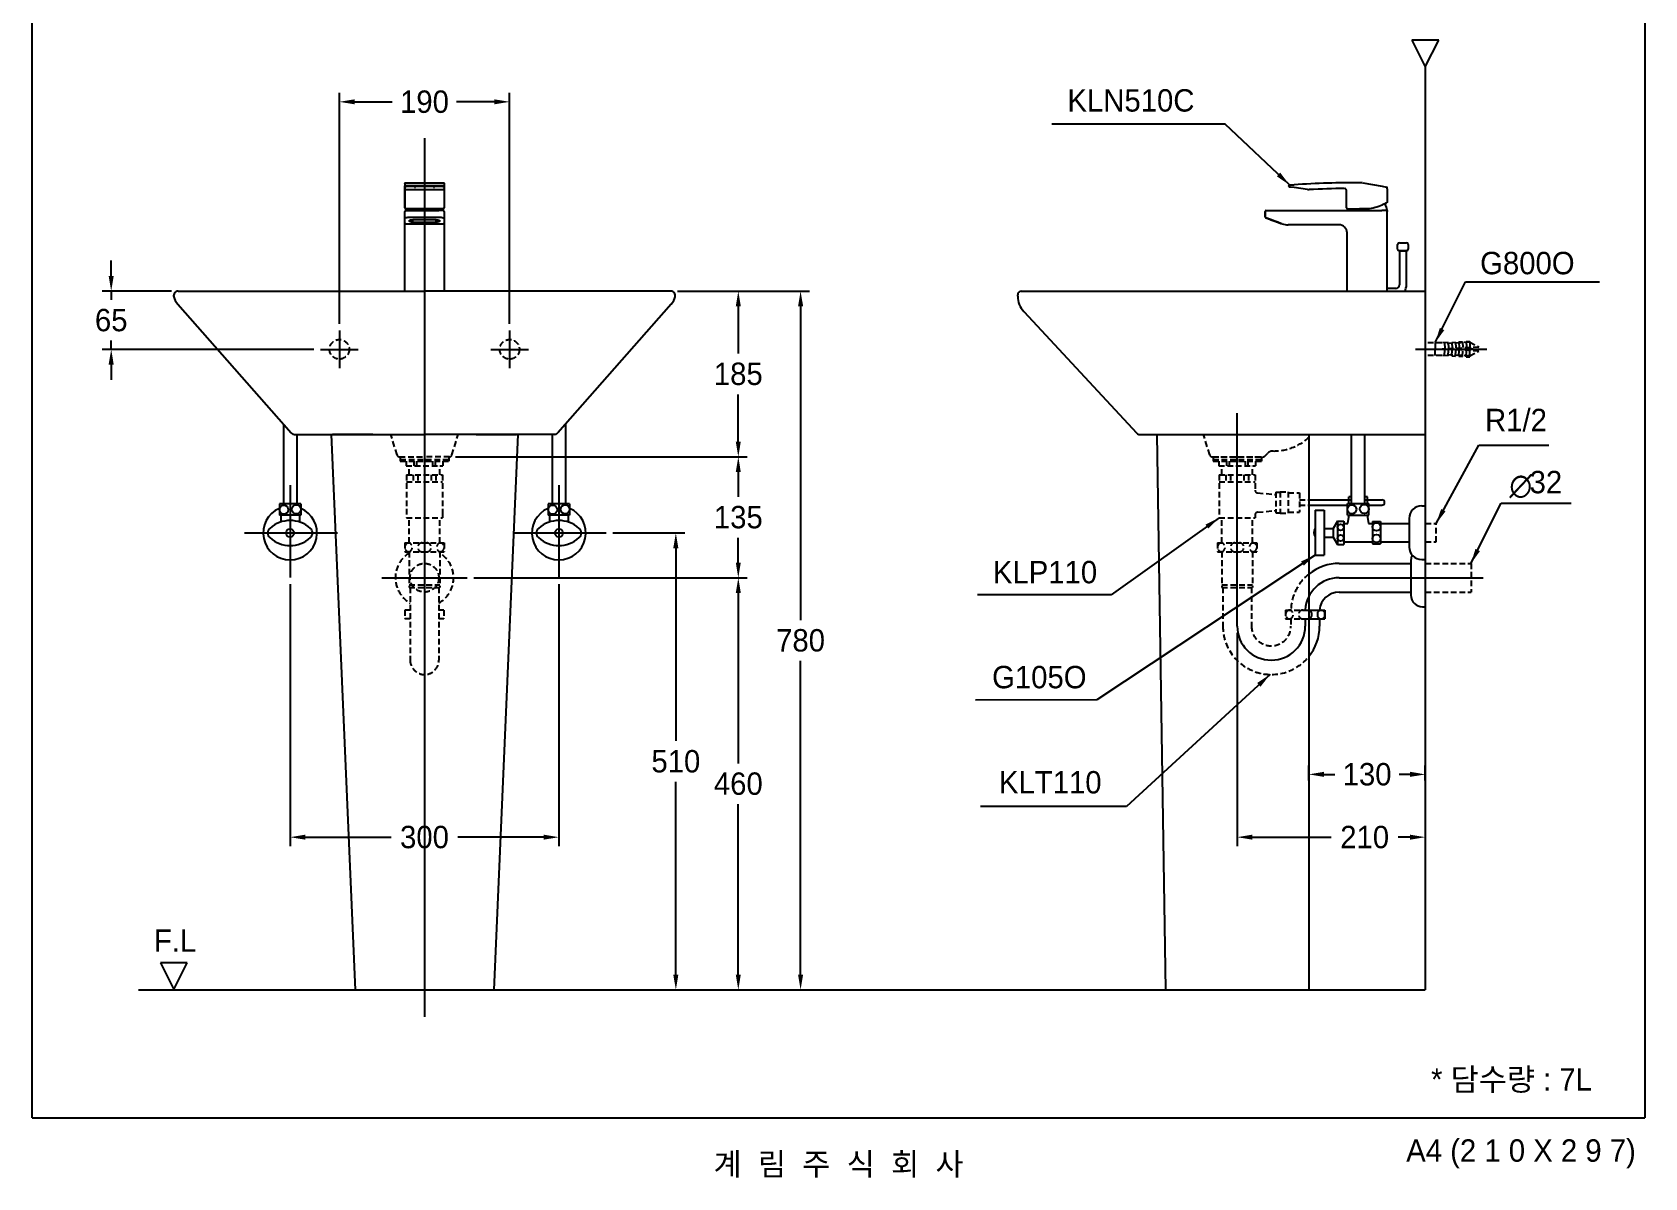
# Model space of a CAD drawing. Header units: millimetres. Extents: x 0 to 5648, y -67 to 2530.
# Drawn here: x 1936 to 3736, y -67 to 1212 of the extents above; entities that cross this region are included whole.
import ezdxf
from ezdxf.enums import TextEntityAlignment as Align
from ezdxf.lldxf.tags import DXFTag

# ---------------------------------------------------------------- set-up
doc = ezdxf.new("R2010")
doc.units = ezdxf.units.MM
doc.linetypes.add('DASHED2', pattern=[9.525, 6.35, -3.175])
doc.layers.get('Defpoints').update_dxf_attribs({"color": 1})
for name, color, linetype in [('TEXT', 7, 'Continuous'), ('내부선 및 부속', 4, 'Continuous'), ('도각라인', 255, 'Continuous'), ('외형선', 3, 'Continuous'), ('점선', 6, 'DASHED2'), ('중심선', 1, 'DASHED'), ('치수선', 7, 'Continuous')]:
    doc.layers.add(name, color=color, linetype=linetype)
doc.styles.add('____', font='')
doc.styles.add('타이틀', font='H2GTRM.TTF', dxfattribs={"height": 25})
doc.styles.get('____').set_extended_font_data('굴림')
tags = doc.linetypes.add('DASHDOT', pattern=[70, 31, -13, 13, -13]).pattern_tags.tags
tags[10:11] = [DXFTag(74, 4), DXFTag(75, 0), DXFTag(340, '0'), DXFTag(46, 0.0), DXFTag(50, 0.0), DXFTag(44, 0.0), DXFTag(45, 0.0)]
tags[8:9] = [DXFTag(74, 4), DXFTag(75, 0), DXFTag(340, '0'), DXFTag(46, 0.0), DXFTag(50, 0.0), DXFTag(44, 0.0), DXFTag(45, 0.0)]
tags[6:7] = [DXFTag(74, 4), DXFTag(75, 0), DXFTag(340, '0'), DXFTag(46, 0.0), DXFTag(50, 0.0), DXFTag(44, 0.0), DXFTag(45, 0.0)]
tags[4:5] = [DXFTag(74, 4), DXFTag(75, 0), DXFTag(340, '0'), DXFTag(46, 0.0), DXFTag(50, 0.0), DXFTag(44, 0.0), DXFTag(45, 0.0)]
tags = doc.linetypes.add('DASHED', pattern=[25.72, 12.86, -12.86]).pattern_tags.tags
tags[6:7] = [DXFTag(74, 4), DXFTag(75, 0), DXFTag(340, '0'), DXFTag(46, 0.0), DXFTag(50, 0.0), DXFTag(44, 0.0), DXFTag(45, 0.0)]
tags[4:5] = [DXFTag(74, 4), DXFTag(75, 0), DXFTag(340, '0'), DXFTag(46, 0.0), DXFTag(50, 0.0), DXFTag(44, 0.0), DXFTag(45, 0.0)]
doc.dimstyles.new('MSADIM', dxfattribs={"dimtxt": 33, "dimasz": 17, "dimexe": 10, "dimexo": 7.5, "dimgap": 10, "dimtad": 0, "dimtih": 1, "dimtoh": 1, "dimdec": 0, "dimzin": 1, "dimdsep": 46, "dimtxsty": '____', "dimcen": 11.25, "dimadec": 0, "dimazin": 0, "dimtfac": 1, "dimtdec": 0, "dimtix": 1, "dimtmove": 0, "dimatfit": 3, "dimfxl": 0, "dimtolj": 1, "dimtzin": 1, "dimarcsym": 0})

# ---------------------------------------------------------------- blocks, each defined once
blk = doc.blocks.new('*D4')
at = {"layer": 'Defpoints', "color": 0, "linetype": 'Continuous'}
for p in [(2469.1, 1134.2), (2279.1, 878.9), (2469.1, 878.9)]:
    blk.add_point(p, dxfattribs=at)
at = {"layer": '치수선', "color": 0, "linetype": 'Continuous', "lineweight": -2}
for p, q in [((2279.1, 886.4), (2279.1, 1144.2)), ((2296.1, 1134.2), (2338.2, 1134.2)), ((2452.1, 1134.2), (2410, 1134.2)), ((2469.1, 886.4), (2469.1, 1144.2))]:
    blk.add_line(p, q, dxfattribs=at)
at = {"layer": '치수선', "color": 0, "linetype": 'Continuous'}
for points in [[(2296.1, 1137), (2296.1, 1131.4), (2279.1, 1134.2)], [(2452.1, 1137), (2452.1, 1131.4), (2469.1, 1134.2)]]:
    blk.add_solid(points, dxfattribs=at)
at = {"layer": '치수선', "color": 0, "linetype": 'Continuous', "insert": (2374.1, 1134.2), "char_height": 25, "attachment_point": 5, "style": '____'}
blk.add_mtext('\\A1;190', dxfattribs=at)
blk = doc.blocks.new('*D5')
at = {"layer": 'Defpoints', "color": 0, "linetype": 'Continuous'}
for p in [(2024.4, 922.9), (2099.1, 922.9), (2258.1, 857.9)]:
    blk.add_point(p, dxfattribs=at)
at = {"layer": '치수선', "color": 0, "linetype": 'Continuous', "lineweight": -2}
for p, q in [((2024.4, 939.9), (2024.4, 956.9)), ((2091.6, 922.9), (2014.4, 922.9)), ((2024.4, 922.9), (2024.4, 913.2)), ((2024.4, 857.9), (2024.4, 867.6)), ((2250.6, 857.9), (2014.4, 857.9)), ((2024.4, 840.9), (2024.4, 823.9))]:
    blk.add_line(p, q, dxfattribs=at)
at = {"layer": '치수선', "color": 0, "linetype": 'Continuous'}
for points in [[(2021.5, 939.9), (2027.2, 939.9), (2024.4, 922.9)], [(2021.5, 840.9), (2027.2, 840.9), (2024.4, 857.9)]]:
    blk.add_solid(points, dxfattribs=at)
at = {"layer": '치수선', "color": 0, "linetype": 'Continuous', "insert": (2024.4, 890.4), "char_height": 25, "attachment_point": 5, "style": '____'}
blk.add_mtext('\\A1;65', dxfattribs=at)
blk = doc.blocks.new('*D6')
at = {"layer": 'Defpoints', "color": 0, "linetype": 'Continuous'}
for p in [(2649.1, 922.9), (2401.9, 737.9), (2724.4, 737.9)]:
    blk.add_point(p, dxfattribs=at)
at = {"layer": '치수선', "color": 0, "linetype": 'Continuous', "lineweight": -2}
for p, q in [((2656.6, 922.9), (2734.4, 922.9)), ((2724.4, 905.9), (2724.4, 853.2)), ((2724.4, 754.9), (2724.4, 807.5)), ((2409.4, 737.9), (2734.4, 737.9))]:
    blk.add_line(p, q, dxfattribs=at)
at = {"layer": '치수선', "color": 0, "linetype": 'Continuous'}
for points in [[(2721.6, 905.9), (2727.2, 905.9), (2724.4, 922.9)], [(2721.6, 754.9), (2727.2, 754.9), (2724.4, 737.9)]]:
    blk.add_solid(points, dxfattribs=at)
at = {"layer": '치수선', "color": 0, "linetype": 'Continuous', "insert": (2724.4, 830.4), "char_height": 25, "attachment_point": 5, "style": '____'}
blk.add_mtext('\\A1;185', dxfattribs=at)
blk = doc.blocks.new('*D7')
at = {"layer": 'Defpoints', "color": 0, "linetype": 'Continuous'}
for p in [(2401.1, 737.9), (2724.4, 737.9), (2421.6, 602.9)]:
    blk.add_point(p, dxfattribs=at)
at = {"layer": '치수선', "color": 0, "linetype": 'Continuous', "lineweight": -2}
for p, q in [((2408.6, 737.9), (2734.4, 737.9)), ((2724.4, 720.9), (2724.4, 693.2)), ((2724.4, 619.9), (2724.4, 647.5)), ((2429.1, 602.9), (2734.4, 602.9))]:
    blk.add_line(p, q, dxfattribs=at)
at = {"layer": '치수선', "color": 0, "linetype": 'Continuous'}
for points in [[(2721.6, 720.9), (2727.2, 720.9), (2724.4, 737.9)], [(2721.6, 619.9), (2727.2, 619.9), (2724.4, 602.9)]]:
    blk.add_solid(points, dxfattribs=at)
at = {"layer": '치수선', "color": 0, "linetype": 'Continuous', "insert": (2724.4, 670.4), "char_height": 25, "attachment_point": 5, "style": '____'}
blk.add_mtext('\\A1;135', dxfattribs=at)
blk = doc.blocks.new('*D8')
at = {"layer": 'Defpoints', "color": 0, "linetype": 'Continuous'}
for p in [(3281.3, 548.9), (3491.3, 327.2), (3491.3, 313.3)]:
    blk.add_point(p, dxfattribs=at)
at = {"layer": '치수선', "color": 0, "linetype": 'Continuous', "lineweight": -2}
for p, q in [((3281.3, 541.4), (3281.3, 303.3)), ((3298.3, 313.3), (3386.3, 313.3)), ((3474.3, 313.3), (3460.9, 313.3)), ((3491.3, 319.7), (3491.3, 303.3))]:
    blk.add_line(p, q, dxfattribs=at)
at = {"layer": '치수선', "color": 0, "linetype": 'Continuous'}
for points in [[(3298.3, 316.1), (3298.3, 310.5), (3281.3, 313.3)], [(3474.3, 316.1), (3474.3, 310.5), (3491.3, 313.3)]]:
    blk.add_solid(points, dxfattribs=at)
at = {"layer": '치수선', "color": 0, "linetype": 'Continuous', "insert": (3423.6, 313.3), "char_height": 25, "attachment_point": 5, "style": '____'}
blk.add_mtext('\\A1;210', dxfattribs=at)
blk = doc.blocks.new('*D9')
at = {"layer": 'Defpoints', "color": 0, "linetype": 'Continuous'}
for p in [(2421.6, 602.9), (2698.1, 142.9), (2724.4, 142.9)]:
    blk.add_point(p, dxfattribs=at)
at = {"layer": '치수선', "color": 0, "linetype": 'Continuous', "lineweight": -2}
for p, q in [((2429.1, 602.9), (2734.4, 602.9)), ((2724.4, 585.9), (2724.4, 395.7)), ((2724.4, 159.9), (2724.4, 350.1)), ((2705.6, 142.9), (2734.4, 142.9))]:
    blk.add_line(p, q, dxfattribs=at)
at = {"layer": '치수선', "color": 0, "linetype": 'Continuous'}
for points in [[(2721.6, 585.9), (2727.2, 585.9), (2724.4, 602.9)], [(2721.6, 159.9), (2727.2, 159.9), (2724.4, 142.9)]]:
    blk.add_solid(points, dxfattribs=at)
at = {"layer": '치수선', "color": 0, "linetype": 'Continuous', "insert": (2724.4, 372.9), "char_height": 25, "attachment_point": 5, "style": '____'}
blk.add_mtext('\\A1;460', dxfattribs=at)
blk = doc.blocks.new('*D10')
at = {"layer": 'Defpoints', "color": 0, "linetype": 'Continuous'}
for p in [(2576.9, 652.9), (2628.9, 142.9), (2654.7, 142.9)]:
    blk.add_point(p, dxfattribs=at)
at = {"layer": '치수선', "color": 0, "linetype": 'Continuous', "lineweight": -2}
for p, q in [((2584.4, 652.9), (2664.7, 652.9)), ((2654.7, 635.9), (2654.7, 420.7)), ((2654.7, 159.9), (2654.7, 375)), ((2636.4, 142.9), (2664.7, 142.9))]:
    blk.add_line(p, q, dxfattribs=at)
at = {"layer": '치수선', "color": 0, "linetype": 'Continuous'}
for points in [[(2651.8, 635.9), (2657.5, 635.9), (2654.7, 652.9)], [(2651.8, 159.9), (2657.5, 159.9), (2654.7, 142.9)]]:
    blk.add_solid(points, dxfattribs=at)
at = {"layer": '치수선', "color": 0, "linetype": 'Continuous', "insert": (2654.7, 397.9), "char_height": 25, "attachment_point": 5, "style": '____'}
blk.add_mtext('\\A1;510', dxfattribs=at)
blk = doc.blocks.new('*D11')
at = {"layer": 'Defpoints', "color": 0, "linetype": 'Continuous'}
for p in [(2224.1, 603.3), (2524.1, 603.3), (2524.1, 313.3)]:
    blk.add_point(p, dxfattribs=at)
at = {"layer": '치수선', "color": 0, "linetype": 'Continuous', "lineweight": -2}
for p, q in [((2224.1, 595.8), (2224.1, 303.3)), ((2524.1, 595.8), (2524.1, 303.3)), ((2241.1, 313.3), (2336.8, 313.3)), ((2507.1, 313.3), (2411.4, 313.3))]:
    blk.add_line(p, q, dxfattribs=at)
at = {"layer": '치수선', "color": 0, "linetype": 'Continuous'}
for points in [[(2241.1, 316.1), (2241.1, 310.5), (2224.1, 313.3)], [(2507.1, 316.1), (2507.1, 310.5), (2524.1, 313.3)]]:
    blk.add_solid(points, dxfattribs=at)
at = {"layer": '치수선', "color": 0, "linetype": 'Continuous', "insert": (2374.1, 313.3), "char_height": 25, "attachment_point": 5, "style": '____'}
blk.add_mtext('\\A1;300', dxfattribs=at)
blk = doc.blocks.new('*D12')
at = {"layer": 'Defpoints', "color": 0, "linetype": 'Continuous'}
for p in [(2649.1, 922.9), (2771.5, 142.9), (2793.9, 142.9)]:
    blk.add_point(p, dxfattribs=at)
at = {"layer": '치수선', "color": 0, "linetype": 'Continuous', "lineweight": -2}
for p, q in [((2656.6, 922.9), (2803.9, 922.9)), ((2793.9, 905.9), (2793.9, 555.7)), ((2793.9, 159.9), (2793.9, 510.1)), ((2779, 142.9), (2803.9, 142.9))]:
    blk.add_line(p, q, dxfattribs=at)
at = {"layer": '치수선', "color": 0, "linetype": 'Continuous'}
for points in [[(2791.1, 905.9), (2796.8, 905.9), (2793.9, 922.9)], [(2791.1, 159.9), (2796.8, 159.9), (2793.9, 142.9)]]:
    blk.add_solid(points, dxfattribs=at)
at = {"layer": '치수선', "color": 0, "linetype": 'Continuous', "insert": (2793.9, 532.9), "char_height": 25, "attachment_point": 5, "style": '____'}
blk.add_mtext('\\A1;780', dxfattribs=at)
blk = doc.blocks.new('*D13')
at = {"layer": 'Defpoints', "color": 0, "linetype": 'Continuous'}
for p in [(3491.3, 383.4), (3361.3, 369.2), (3491.3, 369.2)]:
    blk.add_point(p, dxfattribs=at)
at = {"layer": '치수선', "color": 0, "linetype": 'Continuous', "lineweight": -2}
for p, q in [((3361.3, 376.7), (3361.3, 393.4)), ((3378.3, 383.4), (3390.3, 383.4)), ((3474.3, 383.4), (3462.2, 383.4)), ((3491.3, 376.7), (3491.3, 393.4))]:
    blk.add_line(p, q, dxfattribs=at)
at = {"layer": '치수선', "color": 0, "linetype": 'Continuous'}
for points in [[(3378.3, 386.3), (3378.3, 380.6), (3361.3, 383.4)], [(3474.3, 386.3), (3474.3, 380.6), (3491.3, 383.4)]]:
    blk.add_solid(points, dxfattribs=at)
at = {"layer": '치수선', "color": 0, "linetype": 'Continuous', "insert": (3426.3, 383.4), "char_height": 25, "attachment_point": 5, "style": '____'}
blk.add_mtext('\\A1;130', dxfattribs=at)

msp = doc.modelspace()

# ---------------------------------------------------------------- linework, layer by layer
at = {"layer": '내부선 및 부속', "linetype": 'Continuous'}
for p, q in [((2352.1, 1042.9), (2352.1, 1040.6)), ((2352.1, 1042.9), (2352.1, 1042.8)), ((2352.1, 1042.8), (2352.1, 1038.9)), ((2352.1, 1039.4), (2352.1, 1040.6)), ((2352.1, 1037.3), (2352.1, 1039.4)), ((2352.1, 1038.9), (2352.1, 1038.1)), ((2352.1, 1038.6), (2352.1, 1037.2)), ((2352.1, 1015.9), (2352.1, 1038.5)), ((2352.1, 1036.9), (2352.1, 1038.1)), ((2352.1, 1037.2), (2352.1, 1037.3)), ((2352.1, 1036.9), (2352.1, 1020)), ((2353.1, 1043.9), (2395.1, 1043.9)), ((2353.1, 1036.3), (2395.1, 1036.3)), ((2390.1, 1040.3), (2358.1, 1040.3)), ((2358.1, 1040.3), (2358.1, 1040.1)), ((2358.1, 1040.1), (2390.1, 1040.1)), ((2364.1, 1039.7), (2363.1, 1039.7)), ((2363.1, 1039.7), (2363.1, 1039.1)), ((2363.1, 1039.1), (2363.1, 1038.8)), ((2363.1, 1038.8), (2364.1, 1038.8)), ((2364.1, 1038.8), (2364.1, 1039.7)), ((2364.1, 1039.1), (2364.1, 1039.7)), ((2364.1, 1038.8), (2364.1, 1039.1)), ((2384.1, 1039.7), (2384.1, 1039.1)), ((2385.1, 1039.7), (2384.1, 1039.7)), ((2384.1, 1039.1), (2384.1, 1038.8)), ((2384.1, 1038.8), (2385.1, 1038.8)), ((2385.1, 1038.8), (2384.1, 1038.8)), ((2385.1, 1039.1), (2385.1, 1039.7)), ((2385.1, 1038.8), (2385.1, 1039.7)), ((2385.1, 1038.8), (2385.1, 1039.1)), ((2385.1, 1038.8), (2385.1, 1038.8)), ((2390.1, 1040.1), (2390.1, 1040.3)), ((2395.1, 1036.2), (2395.1, 1036.3)), ((2396.1, 1042.9), (2396.1, 1040.6)), ((2396.1, 1040.6), (2396.1, 1039.4)), ((2396.1, 1039.4), (2396.1, 1037.3)), ((2396.1, 1038.6), (2396.1, 1038.5)), ((2396.1, 1038.5), (2396.1, 1015.9)), ((2396.1, 1037.2), (2396.1, 1037.3)), ((3338.9, 1040.1), (3338.9, 1040.3)), ((3338.9, 1040.3), (3338.9, 1040.1)), ((3344.8, 1038.4), (3339.8, 1039.1)), ((3359.9, 1036.3), (3344.8, 1038.4)), ((3403.4, 1015.9), (3403.4, 1034.5)), ((3421.4, 1043.7), (3443.1, 1039.9)), ((3443.1, 1039.9), (3448.1, 1039)), ((3448.9, 1038), (3448.9, 1037.9)), ((3448.9, 1036.9), (3448.9, 1037.9)), ((3448.9, 1036.9), (3448.9, 1022.5)), ((2352.1, 1020), (2352.1, 1015.9)), ((2352.1, 1003.8), (2352.1, 1011.9)), ((2352.1, 922.9), (2352.1, 1011.9)), ((2353.5, 1014.9), (2353.1, 1014.9)), ((2353.1, 1012.9), (2358.1, 1012.9)), ((2394.7, 1014.9), (2353.5, 1014.9)), ((2358.1, 1012.9), (2390.1, 1012.9)), ((2395.1, 1012.9), (2390.1, 1012.9)), ((2395.1, 1014.9), (2394.7, 1014.9)), ((2396.1, 1011.9), (2396.1, 1003.8)), ((3312.7, 1005.6), (3312.7, 1011.9)), ((3312.7, 1011.9), (3312.7, 1005.6)), ((3313.7, 1012.9), (3318.7, 1012.9)), ((3318.7, 1012.9), (3442.9, 1012.9)), ((3404.4, 1014.9), (3417.9, 1014.9)), ((3404.9, 1014.9), (3409.3, 1014.9)), ((3419.9, 1014.9), (3417.9, 1014.9)), ((3426.9, 1014.9), (3419.9, 1014.9)), ((3447.9, 1012.9), (3442.9, 1012.9)), ((3447.9, 1012.9), (3448.9, 1012.9)), ((3448.9, 1012.9), (3448.9, 1011.9)), ((3448.9, 922.9), (3448.9, 1011.9)), ((2352.1, 999), (2352.1, 1003.8)), ((2352.1, 997.9), (2352.1, 999)), ((2352.1, 922.9), (2352.1, 997.9)), ((2353.1, 998.1), (2395.1, 998.1)), ((2358.1, 1005.6), (2390.1, 1005.6)), ((2387.1, 1002.6), (2361.1, 1002.6)), ((2361.1, 999.9), (2361.1, 1002.6)), ((2361.1, 999.9), (2387.1, 999.9)), ((2387.1, 999.9), (2387.1, 1002.6)), ((2396.1, 1003.8), (2396.1, 999)), ((2396.1, 997.9), (2396.1, 999)), ((2396.1, 997.9), (2396.1, 997.9)), ((2396.1, 997.9), (2396.1, 922.9)), ((3318.3, 1002.8), (3313.3, 1004.6)), ((3313.3, 1004.6), (3318.3, 1002.8)), ((3318.3, 1002.8), (3331.3, 998.1)), ((3331.3, 998.1), (3318.3, 1002.8)), ((3319, 1002.6), (3326.5, 999.9)), ((3326.5, 999.9), (3319, 1002.6)), ((3394.9, 996.9), (3338.2, 996.9)), ((3403.9, 922.9), (3403.9, 987.9)), ((3460.3, 969.8), (3460.3, 974.9)), ((3462.3, 976.9), (3470.4, 976.9)), ((3472.3, 975), (3472.3, 969.8)), ((3462.3, 967.9), (3462.3, 929.9)), ((3462.3, 967.9), (3470.3, 967.9)), ((3466.3, 967.9), (3462.3, 967.9)), ((3468.7, 967.9), (3464, 967.9)), ((3470.3, 967.9), (3466.3, 967.9)), ((3470.4, 967.9), (3466.3, 967.9)), ((3470.3, 929.9), (3470.3, 967.9)), ((3448.9, 944.9), (3448.9, 949.9)), ((3448.9, 922.9), (3448.9, 944.9)), ((3458.3, 925.9), (3448.9, 925.9)), ((2216.6, 774.5), (2216.6, 685.6)), ((2531.6, 774.5), (2531.6, 685.6)), ((2231.6, 762.9), (2231.6, 685.6)), ((2516.6, 762.9), (2516.6, 685.6)), ((3408.8, 685.9), (3408.8, 762.9)), ((3423.8, 685.9), (3423.8, 762.9)), ((2212.1, 685.6), (2212.1, 672.6)), ((2236.1, 685.6), (2212.1, 685.6)), ((2236.1, 685.6), (2236.1, 672.6)), ((2512.1, 685.6), (2512.1, 672.6)), ((2536.1, 685.6), (2512.1, 685.6)), ((2536.1, 685.6), (2536.1, 672.6)), ((3361.3, 689.9), (3408.8, 689.9)), ((3404.3, 685.9), (3428.3, 685.9)), ((3404.3, 672.9), (3404.3, 685.9)), ((3405.8, 685.9), (3405.8, 693.4)), ((3408.8, 693.4), (3405.8, 693.4)), ((3426.8, 693.4), (3423.8, 693.4)), ((3423.8, 689.9), (3442.8, 689.9)), ((3426.8, 685.9), (3426.8, 693.4)), ((3428.3, 672.9), (3428.3, 685.9)), ((2236.1, 672.6), (2212.1, 672.6)), ((2213.6, 672.6), (2213.6, 665.2)), ((2234.6, 672.6), (2234.6, 665.2)), ((2536.1, 672.6), (2512.1, 672.6)), ((2513.6, 672.6), (2513.6, 665.2)), ((2534.6, 672.6), (2534.6, 665.2)), ((3361.3, 683.9), (3404.3, 683.9)), ((3368.3, 678.2), (3368.3, 628.2)), ((3368.3, 678.2), (3378.3, 678.2)), ((3378.3, 678.2), (3378.3, 628.2)), ((3393.3, 666.2), (3388.3, 657.9)), ((3393.3, 666.2), (3400.3, 666.2)), ((3393.3, 666.2), (3393.3, 640.2)), ((3400.3, 666.2), (3400.3, 640.2)), ((3404.3, 672.9), (3428.3, 672.9)), ((3404.8, 663.4), (3406.3, 672.9)), ((3426.3, 672.9), (3427.8, 663.4)), ((3428.3, 683.9), (3442.8, 683.9)), ((3473.3, 669.2), (3473.3, 637.2)), ((3487.3, 683.2), (3491.3, 683.2)), ((3378.3, 657.9), (3388.3, 657.9)), ((3378.3, 648.4), (3388.3, 648.4)), ((3388.3, 657.9), (3388.3, 648.4)), ((3388.3, 648.4), (3393.3, 640.2)), ((3400.3, 663.4), (3404.8, 663.4)), ((3427.8, 663.4), (3432.3, 663.4)), ((3432.3, 665.7), (3432.3, 640.7)), ((3432.3, 665.7), (3441.3, 665.7)), ((3441.3, 665.7), (3441.3, 640.7)), ((3441.3, 663.4), (3473.3, 663.4)), ((3393.3, 640.2), (3400.3, 640.2)), ((3400.3, 642.9), (3432.3, 642.9)), ((3432.3, 640.7), (3441.3, 640.7)), ((3441.3, 642.9), (3473.3, 642.9)), ((3368.3, 628.2), (3378.3, 628.2)), ((3395.2, 618.9), (3475.3, 618.9)), ((3475.3, 622.4), (3475.3, 586.9)), ((3487.3, 623.2), (3491.3, 623.2)), ((3395.2, 586.9), (3475.3, 586.9)), ((3475.3, 586.9), (3475.3, 583.4)), ((3361.3, 566.9), (3379.3, 566.9)), ((3379.3, 566.9), (3379.3, 556.9)), ((3488.3, 570.4), (3491.3, 570.4)), ((3361.3, 556.9), (3379.3, 556.9)), ((3373.3, 556.9), (3373.3, 548.9))]:
    msp.add_line(p, q, dxfattribs=at)
for centre, radius in [((2217.1, 679), 5), ((2231.1, 679.3), 5), ((2517.1, 679), 5), ((2531.1, 679.3), 5), ((3409.3, 679.3), 5), ((3423.3, 679.6), 5), ((2224.1, 652.9), 4.5), ((2524.1, 652.9), 4.5), ((3396.8, 659.2), 3.5), ((3396.8, 647.2), 3.5), ((3436.8, 659.7), 4.5), ((3436.8, 646.7), 4.5)]:
    msp.add_circle(centre, radius, dxfattribs=at)
for centre, radius, start, end in [((2395.1, 1037.2), 1, 270, 0), ((3339.9, 1040.1), 1, 202.1993, 262.1993), ((3339.9, 1040.1), 1, 202.1993, 262.1993), ((3339.9, 1040.1), 1, 202.1993, 262.1993), ((3339.9, 1040.1), 1, 202.1993, 262.1993), ((3412.6, 43.9), 1000, 89.5936, 93.8863), ((3361.2, 1046.2), 10, 262.1993, 272.9349), ((3412.6, 43.9), 993.6, 90.6538, 92.9349), ((3400.1, 1034.4), 3.34, 2.007, 69.3544), ((3419.6, 1033.9), 10, 80, 89.5936), ((2353.1, 1015.9), 1, 180, 270), ((2353.1, 1011.9), 1, 90, 180), ((2353.1, 1011.9), 1, 90, 180), ((2381.8, 1007.8), 27.6, 165.1842, 169.4357), ((2367.4, 1007.8), 27.6, 10.5643, 14.8158), ((2395.1, 1015.9), 1, 270, 0), ((2395.1, 1011.9), 1, 0, 90), ((3313.7, 1011.9), 1, 90, 180), ((3313.7, 1011.9), 1, 90, 180), ((3404.4, 1015.9), 1, 180, 270), ((3436.1, 1007.8), 27.6, 165.1842, 169.4357), ((3421.3, 1070.5), 55.8, 275.72, 293.156), ((3421.7, 1007.8), 27.6, 10.5643, 27.3016), ((3338.2, 1016.9), 20, 250, 270), ((3338.2, 1016.9), 20, 250, 270), ((3394.9, 987.9), 9, 0, 90), ((3462.3, 974.9), 2, 90, 180), ((3470.4, 975), 1.92, 0, 90), ((3462.3, 969.8), 1.92, 180, 270), ((3470.4, 969.8), 1.92, 270, 0), ((3458.3, 929.9), 4, 270, 0), ((3458.3, 929.9), 12, 324.3147, 0), ((3442.8, 686.9), 3, 270, 90), ((2224.1, 652.9), 30, 113.5781, 66.4217), ((2224.1, 633.2), 33.6, 47.499, 132.501), ((2524.1, 652.9), 30, 113.5781, 66.4217), ((2524.1, 633.2), 33.6, 47.499, 132.501), ((3487.3, 669.2), 14, 90, 180), ((2206.1, 652.9), 7, 132.501, 227.499), ((2242.1, 652.9), 7, 312.501, 47.499), ((2506.1, 652.9), 7, 132.501, 227.499), ((2542.1, 652.9), 7, 312.501, 47.499), ((3374.7, 653.2), 7.84, 144.9654, 215.0346), ((2224.1, 672.5), 33.6, 227.499, 312.501), ((2524.1, 672.5), 33.6, 227.499, 312.501), ((3487.3, 637.2), 14, 180, 270), ((3395.2, 564.9), 54, 90, 128.8985), ((3488.3, 622.4), 13, 153.9488, 180), ((3395.2, 564.9), 22, 90, 174.7841), ((3488.3, 583.4), 13, 180, 270), ((3359.8, 561.9), 5, 287.4576, 72.5424), ((3375.8, 561.9), 5, 98.6269, 261.3731), ((3374.3, 561.9), 5, 278.6269, 81.3731), ((3319.3, 548.9), 54, 321.0576, 0)]:
    msp.add_arc(centre, radius, start, end, dxfattribs=at)
for points, knots in [([(2352.1, 1043), (2352.1, 1043.1), (2352.1, 1043.2), (2352.2, 1043.4), (2352.3, 1043.6), (2352.5, 1043.8), (2352.8, 1043.9), (2353, 1043.9), (2353.1, 1043.9)], [0, 0, 0, 0, 0.097046, 0.215477, 0.366984, 0.6013, 0.806128, 1, 1, 1, 1]), ([(2358.1, 1040.3), (2357.6, 1040.3), (2357, 1040.3), (2356.1, 1040.3), (2355.5, 1040.3), (2354.9, 1040.3), (2354.2, 1040.4), (2353.5, 1040.4), (2353.1, 1040.4), (2352.9, 1040.5), (2352.8, 1040.5), (2352.5, 1040.5), (2352.2, 1040.5), (2352.1, 1040.6), (2352.1, 1040.6)], [0, 0, 0, 0, 0.142857, 0.214286, 0.285714, 0.357143, 0.428571, 0.571429, 0.642857, 0.678571, 0.696429, 0.714286, 0.857143, 1, 1, 1, 1]), ([(2352.1, 1039.4), (2352.1, 1039.5), (2352.5, 1039.7), (2354.2, 1039.9), (2356.3, 1040.1), (2357.6, 1040.1), (2358.1, 1040.1)], [0, 0, 0, 0, 0.285714, 0.571429, 0.857143, 1, 1, 1, 1]), ([(2396, 1040.6), (2396, 1040.6), (2395.9, 1040.5), (2395.6, 1040.5), (2394.8, 1040.4), (2394, 1040.4), (2393.3, 1040.3), (2392.5, 1040.3), (2391.4, 1040.3), (2390.5, 1040.3), (2390.1, 1040.3)], [0, 0, 0, 0, 0.022938, 0.185782, 0.348626, 0.511469, 0.592891, 0.674313, 0.837156, 1, 1, 1, 1]), ([(2390.1, 1040.1), (2391, 1040.1), (2392.8, 1040), (2394.9, 1039.8), (2395.8, 1039.6), (2396, 1039.5), (2396, 1039.5)], [0, 0, 0, 0, 0.32589, 0.651781, 0.977671, 1, 1, 1, 1]), ([(2395.1, 1043.9), (2395.1, 1043.9), (2395.2, 1043.9), (2395.4, 1043.9), (2395.7, 1043.7), (2395.9, 1043.6), (2396, 1043.4), (2396, 1043.3), (2396.1, 1043.1), (2396.1, 1043), (2396.1, 1043), (2396.1, 1043)], [0, 0, 0, 0, 0.020818, 0.239105, 0.419032, 0.574027, 0.708164, 0.821662, 0.913084, 0.980269, 1, 1, 1, 1]), ([(3339.8, 1041.3), (3339.7, 1041.3), (3339.5, 1041.2), (3339.2, 1041), (3339.1, 1040.8), (3338.9, 1040.6), (3338.9, 1040.4), (3338.9, 1040.3)], [0, 0, 0, 0, 0.285714, 0.428571, 0.571429, 0.785714, 1, 1, 1, 1]), ([(3339.8, 1041.3), (3339.8, 1041.3), (3339.9, 1041.3), (3340.2, 1041.3), (3340.6, 1041.3), (3341, 1041.4), (3341.7, 1041.4), (3342.7, 1041.5), (3343.7, 1041.5), (3344.5, 1041.6), (3344.8, 1041.6)], [0, 0, 0, 0, 0.142857, 0.285714, 0.357143, 0.428571, 0.571429, 0.714286, 0.857143, 1, 1, 1, 1]), ([(3448.3, 1021.5), (3448.3, 1021.5), (3448.2, 1021.5), (3447.9, 1021.4), (3447.5, 1021.1), (3447.2, 1021), (3446.8, 1020.8), (3446.4, 1020.6), (3446, 1020.3), (3445.3, 1020), (3444.7, 1019.7), (3444.1, 1019.5), (3443.8, 1019.4), (3443.7, 1019.3)], [0, 0, 0, 0, 0.022972, 0.19686, 0.283804, 0.370748, 0.457692, 0.5229, 0.63158, 0.718524, 0.892412, 0.935884, 1, 1, 1, 1]), ([(3447.9, 1021.3), (3447.9, 1021.3), (3447.9, 1021.3), (3447.8, 1021.3), (3447.8, 1021.3), (3447.7, 1021.2), (3447.7, 1021.2), (3447.6, 1021.2), (3447.5, 1021.1), (3447.4, 1021.1), (3447.4, 1021.1), (3447.4, 1021), (3447.3, 1021), (3447.2, 1021), (3447.2, 1021), (3447.1, 1020.9), (3447, 1020.9), (3446.9, 1020.8), (3446.8, 1020.8), (3446.6, 1020.7), (3446.5, 1020.6), (3446.4, 1020.5), (3446.4, 1020.5), (3446.3, 1020.5), (3446.3, 1020.5), (3446.3, 1020.5)], [0, 0, 0, 0, 0.147203, 0.147203, 0.295653, 0.295653, 0.37051, 0.37051, 0.483564, 0.483564, 0.521467, 0.521467, 0.597561, 0.597561, 0.635788, 0.635788, 0.751471, 0.751471, 0.829397, 0.829397, 0.947331, 0.947331, 0.986892, 0.986892, 1, 1, 1, 1]), ([(3448.8, 1022.4), (3448.8, 1022.3), (3448.8, 1022.1), (3448.7, 1021.9), (3448.5, 1021.7), (3448.4, 1021.6), (3448.3, 1021.5)], [0, 0, 0, 0, 0.250001, 0.499999, 0.749998, 1, 1, 1, 1]), ([(3448.8, 1022.4), (3448.8, 1022.4), (3448.9, 1022.5), (3448.9, 1022.5), (3448.9, 1022.5)], [0, 0, 0, 0, 0.15708, 1, 1, 1, 1]), ([(2352.1, 1003.8), (2352.1, 1004), (2352.5, 1004.6), (2354.2, 1005.2), (2356.3, 1005.5), (2357.6, 1005.6), (2358.1, 1005.6)], [0, 0, 0, 0, 0.285714, 0.571429, 0.857143, 1, 1, 1, 1]), ([(2352.1, 997.9), (2352.1, 997.9), (2352.1, 997.9), (2352.1, 997.8), (2352.1, 997.7), (2352.1, 997.6)], [0, 0, 0, 0, 0.003909, 0.003909, 1, 1, 1, 1]), ([(2390.1, 1005.6), (2391, 1005.6), (2392.8, 1005.5), (2394.9, 1004.9), (2395.8, 1004.4), (2396, 1004.1), (2396, 1004.1)], [0, 0, 0, 0, 0.326484, 0.652968, 0.979452, 1, 1, 1, 1]), ([(2396.1, 997.7), (2396.1, 997.7), (2396.1, 997.7), (2396.1, 997.7), (2396.1, 997.7)], [0, 0, 0, 0, 0.705199, 1, 1, 1, 1]), ([(3312.7, 1005.6), (3312.7, 1005.5), (3312.7, 1005.3), (3312.8, 1005.1), (3312.9, 1004.9), (3313.1, 1004.8), (3313.2, 1004.7), (3313.3, 1004.6)], [0, 0, 0, 0, 0.214286, 0.428571, 0.571429, 0.714286, 1, 1, 1, 1])]:
    msp.add_open_spline(points, degree=3, knots=knots, dxfattribs=at)
for points in [[(2353.1, 1036.3), (2352.1, 1036.3), (2352.1, 1037.3)], [(2396.1, 1037.3), (2396.1, 1036.3), (2395.1, 1036.3)], [(2353.1, 998.1), (2352.1, 998.1), (2352.1, 999)], [(2396.1, 999), (2396.1, 998.1), (2395.1, 998.1)]]:
    msp.add_rational_spline(points, [1, 0.707106769085, 1], degree=2, dxfattribs=at)
for points, degree in [([(2395.6, 1036.4), (2395.6, 1036.3), (2395.6, 1036.3), (2395.6, 1036.2)], 3), ([(2395.7, 1036.4), (2395.7, 1036.4), (2395.6, 1036.3), (2395.6, 1036.2)], 3), ([(2396.1, 1040.8), (2396.1, 1040.7), (2396, 1040.6)], 2), ([(2396.1, 1040.6), (2396.1, 1040.6), (2396.1, 1040.6), (2396, 1040.6)], 3), ([(2396, 1039.5), (2396, 1039.4), (2396.1, 1039.2)], 2), ([(2396, 1039.5), (2396.1, 1039.5), (2396.1, 1039.4), (2396.1, 1039.4)], 3), ([(2396.1, 1040.8), (2396.1, 1040.8), (2396.1, 1040.7), (2396.1, 1040.6)], 3), ([(2396.1, 1039.4), (2396.1, 1039.3), (2396.1, 1039.3), (2396.1, 1039.2)], 3), ([(3339.8, 1041.3), (3339.3, 1041.2), (3338.9, 1040.8), (3338.9, 1040.3)], 3), ([(3338.9, 1040.1), (3338.9, 1039.6), (3339.3, 1039.1), (3339.8, 1039.1)], 3), ([(3339.6, 1041.2), (3339.6, 1041.2), (3339.6, 1041.2), (3339.7, 1041.2)], 3), ([(3443.1, 1039.9), (3443.1, 1039.9), (3443.1, 1039.9), (3443.1, 1039.9)], 3), ([(3448.9, 1038), (3448.9, 1038.5), (3448.5, 1039), (3448.1, 1039)], 3), ([(3443.8, 1019.3), (3443.5, 1019.2), (3443.3, 1019.1)], 2), ([(3443.3, 1019.1), (3443.3, 1019.1), (3443.3, 1019.1), (3443.3, 1019.1)], 3), ([(2396, 1004.1), (2396.1, 1004), (2396.1, 1003.9), (2396.1, 1003.8)], 3), ([(2396, 1004.1), (2396, 1003.9), (2396.1, 1003.6)], 2), ([(2396.1, 1003.8), (2396.1, 1003.7), (2396.1, 1003.6), (2396.1, 1003.6)], 3), ([(3312.7, 1005.6), (3312.7, 1005.2), (3312.9, 1004.8), (3313.3, 1004.6)], 3)]:
    msp.add_open_spline(points, degree=degree, dxfattribs=at)
for points in [[(2361.1, 999.9), (2357.1, 999.9), (2357.1, 1001.2), (2357.1, 1002.6), (2361.1, 1002.6)], [(2387.1, 1002.6), (2391.1, 1002.6), (2391.1, 1001.2), (2391.1, 999.9), (2387.1, 999.9)]]:
    msp.add_rational_spline(points, [1, 0.707106769085, 1, 0.707106769085, 1], degree=2, knots=[0, 0, 0, 0.5, 0.5, 1, 1, 1], dxfattribs=at)
at = {"layer": '도각라인', "color": 7}
for p, q in [((1936.3, 0), (1936.3, 2530)), ((3736.3, 2530), (3736.3, 0)), ((1936.3, 0), (3736.3, 0))]:
    msp.add_line(p, q, dxfattribs=at)
at = {"layer": '외형선', "linetype": 'Continuous'}
for p, q in [((3506.3, 1203.2), (3476.3, 1203.2)), ((3476.3, 1203.2), (3491.3, 1173.2)), ((3491.3, 1173.2), (3506.3, 1203.2)), ((3491.3, 1173.2), (3491.3, 142.9)), ((2099.1, 922.9), (2374.1, 922.9)), ((2649.1, 922.9), (2374.1, 922.9)), ((3036.3, 917.1), (3036.3, 918.9)), ((3040.3, 922.9), (3491.3, 922.9)), ((2098.6, 908.4), (2225.3, 764.6)), ((2649.6, 908.4), (2522.8, 764.6)), ((3043, 900.1), (3169.3, 764.2)), ((2229.1, 762.9), (2374.1, 762.9)), ((2270, 762.9), (2296.6, 142.9)), ((2316.3, 762.9), (2271.3, 762.9)), ((2519.1, 762.9), (2374.1, 762.9)), ((2431.8, 762.9), (2476.8, 762.9)), ((2478.2, 762.9), (2451.6, 142.9)), ((3172.3, 762.9), (3491.3, 762.9)), ((3191.6, 762.9), (3201.3, 142.9)), ((3361.3, 762.9), (3361.3, 142.9)), ((2109.3, 173.2), (2079.3, 173.2)), ((2079.3, 173.2), (2094.3, 143.2)), ((2094.3, 143.2), (2109.3, 173.2)), ((2054.7, 142.9), (3491.3, 142.9))]:
    msp.add_line(p, q, dxfattribs=at)
for centre, radius, start, end in [((2099.1, 917.9), 5, 90, 194.4775), ((2649.1, 917.9), 5, 345.5225, 90), ((3040.3, 918.9), 4, 90, 180), ((2113.6, 921.6), 20, 194.4775, 221.3828), ((2634.6, 921.6), 20, 318.6172, 345.5225), ((3061.3, 917.1), 25, 180, 222.9188), ((2229.1, 767.9), 5, 221.3844, 270), ((2519.1, 767.9), 5, 270, 318.6156), ((3172.3, 766.9), 4, 222.919, 270.0013)]:
    msp.add_arc(centre, radius, start, end, dxfattribs=at)
at = {"layer": '점선'}
for p, q in [((3509.9, 865.2), (3491.3, 865.2)), ((3502.3, 865.2), (3502.3, 858.2)), ((3516.9, 865.5), (3509.9, 865.2)), ((3512.9, 865.3), (3513.3, 858.3)), ((3540.9, 865.8), (3513, 864.3)), ((3516.9, 865.5), (3517.3, 858.5)), ((3520.9, 865.7), (3524.9, 865.9)), ((3520.9, 865.7), (3521.3, 858.7)), ((3524.9, 865.9), (3525.3, 858.9)), ((3528.9, 866.1), (3532.9, 866.4)), ((3528.9, 866.1), (3529.3, 859.2)), ((3532.9, 866.4), (3533.2, 859.4)), ((3536.9, 866.6), (3540.9, 866.8)), ((3536.9, 866.6), (3537.2, 859.6)), ((3540.9, 866.8), (3541.2, 859.8)), ((3540.9, 865.8), (3551.2, 860.3)), ((3509.9, 851.2), (3491.3, 851.2)), ((3502.3, 851.2), (3502.3, 858.2)), ((3516.9, 850.8), (3509.9, 851.2)), ((3551.2, 860.3), (3510.1, 858.2)), ((3551.2, 856), (3510.1, 858.2)), ((3512.9, 851), (3513.3, 858)), ((3540.9, 850.5), (3513, 852)), ((3516.9, 850.8), (3517.3, 857.8)), ((3520.9, 850.6), (3521.3, 857.6)), ((3520.9, 850.6), (3524.9, 850.4)), ((3524.9, 850.4), (3525.3, 857.4)), ((3528.9, 850.2), (3529.3, 857.1)), ((3528.9, 850.2), (3532.9, 849.9)), ((3532.9, 849.9), (3533.2, 856.9)), ((3536.9, 849.7), (3537.2, 856.7)), ((3536.9, 849.7), (3540.9, 849.5)), ((3544.3, 858.2), (3539.2, 859.7)), ((3544.3, 858.2), (3539.2, 856.6)), ((3540.9, 849.5), (3541.2, 856.5)), ((3540.9, 850.5), (3551.2, 856)), ((2343.5, 740), (2336.6, 762.9)), ((2404.7, 740), (2411.6, 762.9)), ((3250.6, 740), (3243.8, 762.9)), ((3312.2, 738.8), (3315.4, 742)), ((2346.3, 737.9), (2374.1, 737.9)), ((2347.1, 737.9), (2347.1, 732.9)), ((2347.1, 734.9), (2401.1, 734.9)), ((2347.1, 732.9), (2401.1, 732.9)), ((2353.6, 732.9), (2353.6, 727.9)), ((2353.6, 727.9), (2394.6, 727.9)), ((2357.1, 717.9), (2357.1, 727.9)), ((2362.1, 732.9), (2362.1, 727.9)), ((2365.1, 732.9), (2365.1, 727.9)), ((2401.9, 737.9), (2374.1, 737.9)), ((2383.1, 732.9), (2383.1, 727.9)), ((2386.1, 732.9), (2386.1, 727.9)), ((2391.1, 717.9), (2391.1, 727.9)), ((2394.6, 732.9), (2394.6, 727.9)), ((2401.1, 737.9), (2401.1, 732.9)), ((3253.5, 737.9), (3310, 737.9)), ((3254.3, 737.9), (3308.3, 737.9)), ((3254.3, 737.9), (3254.3, 732.9)), ((3254.3, 734.9), (3308.3, 734.9)), ((3254.3, 732.9), (3308.3, 732.9)), ((3260.8, 732.9), (3260.8, 727.9)), ((3260.8, 727.9), (3301.8, 727.9)), ((3264.3, 717.9), (3264.3, 727.9)), ((3269.3, 732.9), (3269.3, 727.9)), ((3272.3, 732.9), (3272.3, 727.9)), ((3290.3, 732.9), (3290.3, 727.9)), ((3293.3, 732.9), (3293.3, 727.9)), ((3298.3, 717.9), (3298.3, 727.9)), ((3301.8, 732.9), (3301.8, 727.9)), ((3308.3, 737.9), (3308.3, 732.9)), ((2354.1, 717.9), (2354.1, 669.9)), ((2354.1, 717.9), (2394.1, 717.9)), ((2354.1, 709.9), (2394.1, 709.9)), ((2361.6, 717.9), (2361.6, 709.9)), ((2366.6, 717.9), (2366.6, 709.9)), ((2381.6, 717.9), (2381.6, 709.9)), ((2386.6, 717.9), (2386.6, 709.9)), ((2394.1, 717.9), (2394.1, 673.1)), ((3261.3, 717.9), (3261.3, 669.9)), ((3261.3, 717.9), (3301.3, 717.9)), ((3261.3, 709.9), (3301.3, 709.9)), ((3268.8, 717.9), (3268.8, 709.9)), ((3273.8, 717.9), (3273.8, 709.9)), ((3288.8, 717.9), (3288.8, 709.9)), ((3293.8, 717.9), (3293.8, 709.9)), ((3301.3, 717.9), (3301.3, 700.6)), ((3304, 697.7), (3324.3, 695.9)), ((3324.3, 698.4), (3324.3, 675.4)), ((3324.3, 698.4), (3329.3, 698.4)), ((3329.3, 698.9), (3329.3, 674.9)), ((3329.3, 698.9), (3338.3, 698.9)), ((3338.3, 698.9), (3338.3, 674.9)), ((3338.3, 697.6), (3350.8, 697.6)), ((3350.8, 697.6), (3350.8, 676.1)), ((3350.8, 689.9), (3361.3, 689.9)), ((2354.1, 669.9), (2394.1, 669.9)), ((2357.1, 641.9), (2357.1, 669.9)), ((2391.1, 641.9), (2391.1, 669.9)), ((2394.1, 673.1), (2394.1, 669.9)), ((3261.3, 669.9), (3301.3, 669.9)), ((3264.3, 641.9), (3264.3, 669.9)), ((3298.3, 641.9), (3298.3, 669.9)), ((3301.3, 673.1), (3301.3, 669.9)), ((3304, 676.1), (3324.3, 677.9)), ((3324.3, 675.4), (3329.3, 675.4)), ((3329.3, 674.9), (3338.3, 674.9)), ((3338.3, 676.1), (3350.8, 676.1)), ((3350.8, 683.9), (3361.3, 683.9)), ((3491.3, 663.4), (3503.3, 663.4)), ((3503.3, 642.9), (3503.3, 663.4)), ((2352.1, 641.9), (2396.1, 641.9)), ((2352.1, 641.9), (2352.1, 631.9)), ((2352.1, 631.9), (2396.1, 631.9)), ((2357.1, 631.9), (2357.1, 591.9)), ((2391.1, 631.9), (2391.1, 591.9)), ((2396.1, 641.9), (2396.1, 631.9)), ((3259.3, 641.9), (3303.3, 641.9)), ((3259.3, 641.9), (3259.3, 631.9)), ((3259.3, 631.9), (3303.3, 631.9)), ((3264.3, 631.9), (3264.3, 591.9)), ((3298.3, 631.9), (3298.3, 591.9)), ((3303.3, 641.9), (3303.3, 631.9)), ((3491.3, 642.9), (3503.3, 642.9)), ((3491.3, 618.9), (3542.3, 618.9)), ((3542.3, 618.9), (3542.3, 586.9)), ((2357.1, 594.9), (2391.1, 594.9)), ((3264.3, 594.9), (3298.3, 594.9)), ((2357.1, 591.9), (2391.1, 591.9)), ((2358.1, 591.9), (2358.1, 510.9)), ((2390.1, 591.9), (2390.1, 510.9)), ((3264.3, 591.9), (3298.3, 591.9)), ((3265.3, 591.9), (3265.3, 548.9)), ((3297.3, 591.9), (3297.3, 548.9)), ((3491.3, 586.9), (3542.3, 586.9)), ((2352.3, 566.9), (2352.3, 556.9)), ((2358.1, 566.9), (2352.3, 566.9)), ((2395.8, 566.9), (2390.1, 566.9)), ((2395.8, 566.9), (2395.8, 556.9)), ((3335.3, 566.9), (3335.3, 556.9)), ((3335.3, 566.9), (3361.3, 566.9)), ((3341.3, 566.9), (3341.3, 568)), ((2358.1, 556.9), (2352.3, 556.9)), ((2395.8, 556.9), (2390.1, 556.9)), ((3335.3, 556.9), (3361.3, 556.9)), ((3341.3, 556.9), (3341.3, 548.9))]:
    msp.add_line(p, q, dxfattribs=at)
for centre, radius in [((2279.1, 857.9), 11), ((2469.1, 857.9), 11), ((2374.1, 602.9), 16)]:
    msp.add_circle(centre, radius, dxfattribs=at)
for centre, radius, start, end in [((3322.2, 802.4), 58, 269.0402, 312.3687), ((2346.3, 740.9), 3, 196.7507, 270.0015), ((2401.9, 740.9), 3, 269.9985, 343.2493), ((3253.5, 740.9), 3, 196.7507, 270), ((3310, 740.9), 3, 270, 315), ((3321.1, 736.4), 8, 89.0402, 135), ((3304.3, 700.6), 3, 180, 265.0303), ((3304.3, 673.1), 3, 94.9697, 180), ((2374.1, 602.9), 32.5, 121.5389, 240.5076), ((2357.1, 636.9), 5, 98.6269, 261.3731), ((2355.6, 636.9), 5, 278.6269, 81.3731), ((2371.6, 636.9), 5, 90, 270), ((2376.6, 636.9), 5, 270, 90), ((2392.6, 636.9), 5, 98.6269, 261.3731), ((2374.1, 602.9), 32.5, 299.4924, 58.4611), ((2391.1, 636.9), 5, 278.6269, 81.3731), ((3264.3, 636.9), 5, 98.6269, 261.3731), ((3262.8, 636.9), 5, 278.6269, 81.3731), ((3278.8, 636.9), 5, 90, 270), ((3283.8, 636.9), 5, 270, 90), ((3299.8, 636.9), 5, 98.6269, 261.3731), ((3298.3, 636.9), 5, 278.6269, 81.3731), ((3395.2, 564.9), 54, 128.8985, 176.6714), ((3340.3, 561.9), 5, 98.6269, 261.3731), ((3338.8, 561.9), 5, 278.6269, 81.3731), ((3354.8, 561.9), 5, 90, 270), ((3319.3, 548.9), 54, 180, 321.0576), ((3319.3, 548.9), 22, 180, 0), ((2374.1, 510.9), 16, 180, 0)]:
    msp.add_arc(centre, radius, start, end, dxfattribs=at)
at = {"layer": '중심선', "linetype": 'DASHDOT'}
for p, q in [((2374.1, 1093.8), (2374.1, 112.9)), ((2279.1, 878.9), (2279.1, 836.9)), ((2469.1, 878.9), (2469.1, 836.9)), ((2258.1, 857.9), (2300.1, 857.9)), ((2448.1, 857.9), (2490.1, 857.9)), ((3480.3, 858.2), (3560, 858.2)), ((3281.3, 548.9), (3281.3, 786.7)), ((2224.1, 706.3), (2224.1, 603.3)), ((2524.1, 706.3), (2524.1, 603.3)), ((2173.3, 652.9), (2276.9, 652.9)), ((2473.3, 652.9), (2576.9, 652.9)), ((2326.6, 602.9), (2421.6, 602.9)), ((3395.2, 602.9), (3555.8, 602.9)), ((3357.3, 556.9), (3357.3, 548.9))]:
    msp.add_line(p, q, dxfattribs=at)
for centre, start, end in [((3395.2, 564.9), 90, 176.6714), ((3319.3, 548.9), 180.0005, 0)]:
    msp.add_arc(centre, 38, start, end, dxfattribs=at)

# ---------------------------------------------------------------- texts
at = {"layer": 'TEXT', "style": '타이틀'}
msp.add_text('F.L', height=25, dxfattribs=at).set_placement((2095.7, 197.9), align=Align.MIDDLE)
for s, p in [('* 담수량 : 7L', (3587.5, 42.9)), ('계  림  주  식  회  사', (2836.3, -51.7))]:
    msp.add_text(s, height=25, dxfattribs=at).set_placement(p, align=Align.MIDDLE_CENTER)
msp.add_text('A4 (2 1 0 X 2 9 7)', height=25, dxfattribs=at).set_placement((3726.3, -36.5), align=Align.MIDDLE_RIGHT)
at = {"layer": 'TEXT', "char_height": 25, "width": 380.447, "attachment_point": 1, "line_spacing_factor": 0.963855, "style": '타이틀'}
for s, insert in [('\\A1;KLN510C', (3091.8, 1148.3)), ('\\A1;G800O', (3552.5, 966.7)), ('\\A1;KLP110', (3008.6, 621.7)), ('\\A1;G105O', (3007.7, 504.5)), ('\\A1;KLT110', (3015.4, 387.1))]:
    msp.add_mtext(s, dxfattribs=dict(at, insert=insert))
at = {"layer": '치수선'}
for s, style, p in [('32', '타이틀', (3607.7, 697.2)), ('∅', '____', (3585.2, 693.3))]:
    msp.add_text(s, height=25, dxfattribs=dict(at, style=style)).set_placement(p)
at = {"layer": '치수선', "linetype": 'Continuous', "insert": (3558, 791.5), "char_height": 25, "width": 380.447, "attachment_point": 1, "line_spacing_factor": 0.963855, "style": '타이틀'}
msp.add_mtext('\\A1;R1/2', dxfattribs=at)

# ---------------------------------------------------------------- dimensions: what is measured, and where the dimension line sits
at = {"layer": '치수선', "linetype": 'Continuous'}
for base, p1, p2, picture, middle in [((2469.1, 1134.2), (2279.1, 878.9), (2469.1, 878.9), '*D4', (2374.1, 1134.2)), ((3491.3, 313.3), (3281.3, 548.9), (3491.3, 327.2), '*D8', (3423.6, 313.3)), ((3491.3, 383.4), (3361.3, 369.2), (3491.3, 369.2), '*D13', (3426.3, 383.4))]:
    dim = msp.add_linear_dim(base=base, p1=p1, p2=p2, dimstyle='MSADIM', override={"dimtxt": 25}, dxfattribs=at)
    dim.commit()
    dim.dimension.update_dxf_attribs({"geometry": picture, "text_midpoint": middle, "dimtype": 160})
for base, p1, p2, picture, middle in [((2024.4, 922.9), (2258.1, 857.9), (2099.1, 922.9), '*D5', (2024.4, 890.4)), ((2793.9, 142.9), (2649.1, 922.9), (2771.5, 142.9), '*D12', (2793.9, 532.9)), ((2654.7, 142.9), (2576.9, 652.9), (2628.9, 142.9), '*D10', (2654.7, 397.9))]:
    dim = msp.add_linear_dim(base=base, p1=p1, p2=p2, angle=90, dimstyle='MSADIM', override={"dimtxt": 25}, dxfattribs=at)
    dim.commit()
    dim.dimension.update_dxf_attribs({"geometry": picture, "text_midpoint": middle, "dimtype": 160})
for base, p1, p2, picture, middle in [((2724.4, 737.9), (2649.1, 922.9), (2401.9, 737.9), '*D6', (2724.4, 830.4)), ((2724.4, 737.9), (2421.6, 602.9), (2401.1, 737.9), '*D7', (2724.4, 670.4)), ((2724.4, 142.9), (2421.6, 602.9), (2698.1, 142.9), '*D9', (2724.4, 372.9))]:
    dim = msp.add_linear_dim(base=base, p1=p1, p2=p2, angle=90, dimstyle='MSADIM', override={"dimtxt": 25}, dxfattribs=at)
    dim.commit()
    dim.dimension.update_dxf_attribs({"geometry": picture, "text_midpoint": middle})
dim = msp.add_linear_dim(base=(2524.1, 313.3), p1=(2224.1, 603.3), p2=(2524.1, 603.3), dimstyle='MSADIM', override={"dimtxt": 25}, dxfattribs=at)
dim.commit()
dim.dimension.update_dxf_attribs({"geometry": '*D11', "text_midpoint": (2374.1, 313.3)})

# ---------------------------------------------------------------- leaders
for points in [[(3339.8, 1041.4), (3267.8, 1109.2), (3074.4, 1109.2)], [(3502.4, 865.4), (3536.1, 933.1), (3685.6, 933.1)], [(3503.3, 663.4), (3551, 751), (3629, 751)], [(3542.2, 618.7), (3575.9, 686.3), (3654.2, 686.3)], [(3261.3, 669.9), (3140.7, 583.7), (2991.6, 583.7)], [(3368.3, 628.2), (3124.5, 466.6), (2989.3, 466.4)], [(3318, 494.9), (3157.6, 347.5), (2994.7, 347.5)]]:
    msp.add_leader(points, dimstyle='MSADIM', override={"dimtxt": 25}, dxfattribs=at)

doc.saveas('drawing.dxf')
